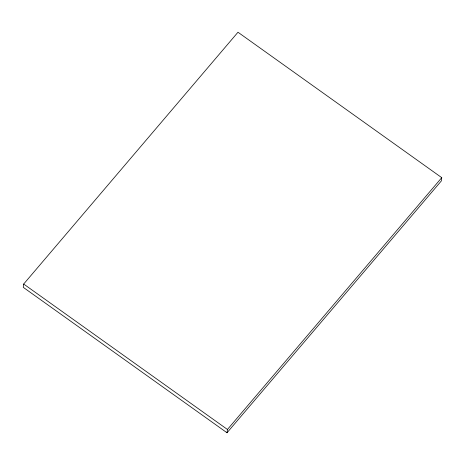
<?xml version="1.0" encoding="UTF-8"?>
<svg xmlns="http://www.w3.org/2000/svg" width="465" height="465" viewBox="0 0 465 465"><rect width="100%" height="100%" fill="white"/><g stroke="black" fill="none" stroke-linecap="round" stroke-linejoin="round"><path stroke-width="0.7" d="M23.68 284.039L23.25 287.335L227.019 432.764L441.32 180.961L441.75 177.665L237.981 32.236L23.68 284.039L227.449 429.468L227.019 432.764M227.449 429.468L441.75 177.665"/></g></svg>
